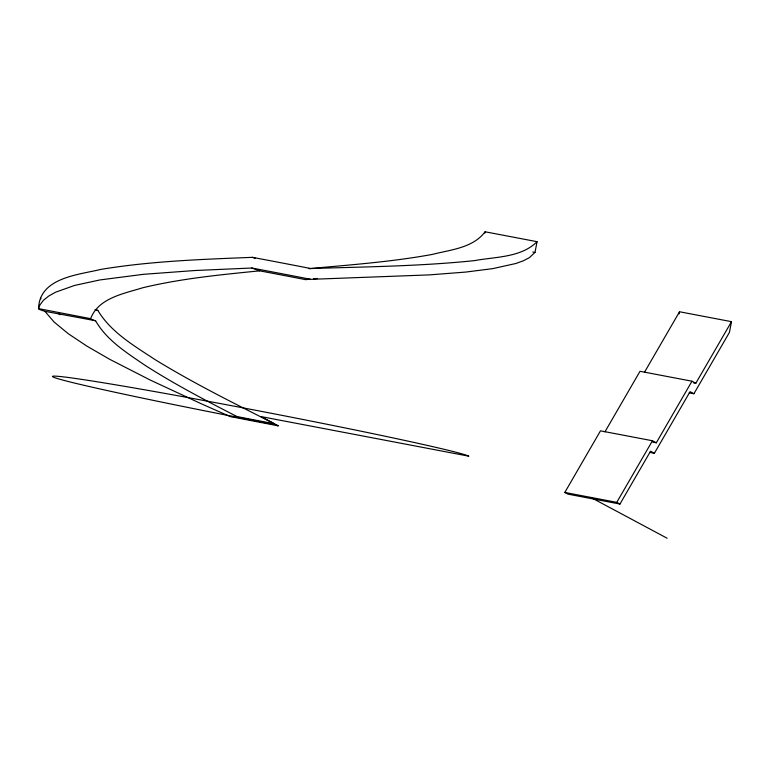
<?xml version="1.0" encoding="UTF-8"?>
<svg xmlns="http://www.w3.org/2000/svg" width="770" height="770" viewBox="0 0 770 770"><rect width="100%" height="100%" fill="white"/><g stroke="black" fill="none" stroke-linecap="round" stroke-linejoin="round"><path stroke-width="1.16" d="M310.223 268.547C350.995 264.803 391.94 261.819 432.259 254.427C450.392 249.769 473.117 248.007 485.081 231.78L537.056 241.684C521.097 257.681 495.505 256.718 474.638 260.606C420.237 266.276 365.471 266.786 310.859 268.538A238.613 5.833 10.9 0 0 252.416 257.334C201.807 259.365 150.978 261.088 100.928 269.385C78.088 274.967 39.501 277.556 38.529 308.616A238.613 5.833 10.9 0 0 44.91 311.311L95.596 320.763C106.732 340.33 126.636 352.689 144.741 365.105C174.347 384.134 205.6 400.41 236.862 416.512A185.637 4.533 10.9 0 0 274.38 423.76C234.051 403.268 193.405 383.19 154.847 359.465C134.076 345.701 110.976 332.38 97.867 310.425A185.589 4.533 10.9 0 1 95.018 309.521M484.831 233.118L485.081 231.78M95.596 320.763A185.589 4.533 10.9 0 1 90.639 318.664L38.529 308.616L39.934 304.939L43.399 300.348L48.626 296.103L55.604 292.205L74.603 285.429L99.84 279.953L143.412 274.322L195.022 270.511L251.828 268.018L259.663 270.838A185.589 4.533 10.9 0 1 305.132 279.558L429.236 274.89L465.763 272.07L492.723 268.634L515.871 263.504L523.494 260.732L529.404 257.661L534.986 252.425L537.056 241.684M679.121 313.91L679.525 311.763L731.5 321.668L729.431 332.399L693.914 393.73L689.188 392.835M90.639 318.664C98.329 297.961 124.009 293.62 142.662 287.778C181.046 278.547 220.461 274.755 259.663 270.838M693.914 393.73L690.064 391.68L654.385 453.28L650.544 451.22L619.946 504.052L567.971 494.147L564.805 492.444L600.485 430.844L652.45 440.748L656.3 442.808L691.98 381.208L695.82 383.267L731.5 321.668M604.922 431.874L640.005 371.304L691.98 381.208M644.442 372.333L679.525 311.763M564.805 492.444L616.78 502.348L652.45 440.748M305.132 279.558L309.309 279.192M313.477 278.827L317.635 278.461M309.039 268.672L310.859 268.538M44.91 311.311L54.141 322.072L68.289 333.728L87 346.192L109.812 359.369L150.506 380.178L201.047 403.663L229.989 416.503L236.862 416.512M95.759 310.031L97.867 310.425M532.821 252.011L534.986 252.425M693.462 382.815L695.82 383.267M652.758 442.134L656.3 442.808M649.659 452.375L654.385 453.28M252.416 257.334L255.467 258.412M271.338 422.846L278.22 425.82A238.671 5.833 10.9 0 1 229.989 416.503M616.78 502.348L619.946 504.052M590.792 497.401L667.099 538.22M278.22 425.82L260.924 416.57L468.805 456.186A212.279 5.188 10.9 0 0 245.553 408.341A212.279 5.188 10.9 0 0 53.043 376.944A212.279 5.188 10.9 0 0 276.305 424.79M58.751 313.679L60.022 314.795M41.06 298.798A238.613 5.833 10.9 0 1 40.521 298.231M251.828 268.018A238.613 5.833 10.9 0 1 310.281 279.231"/></g></svg>
